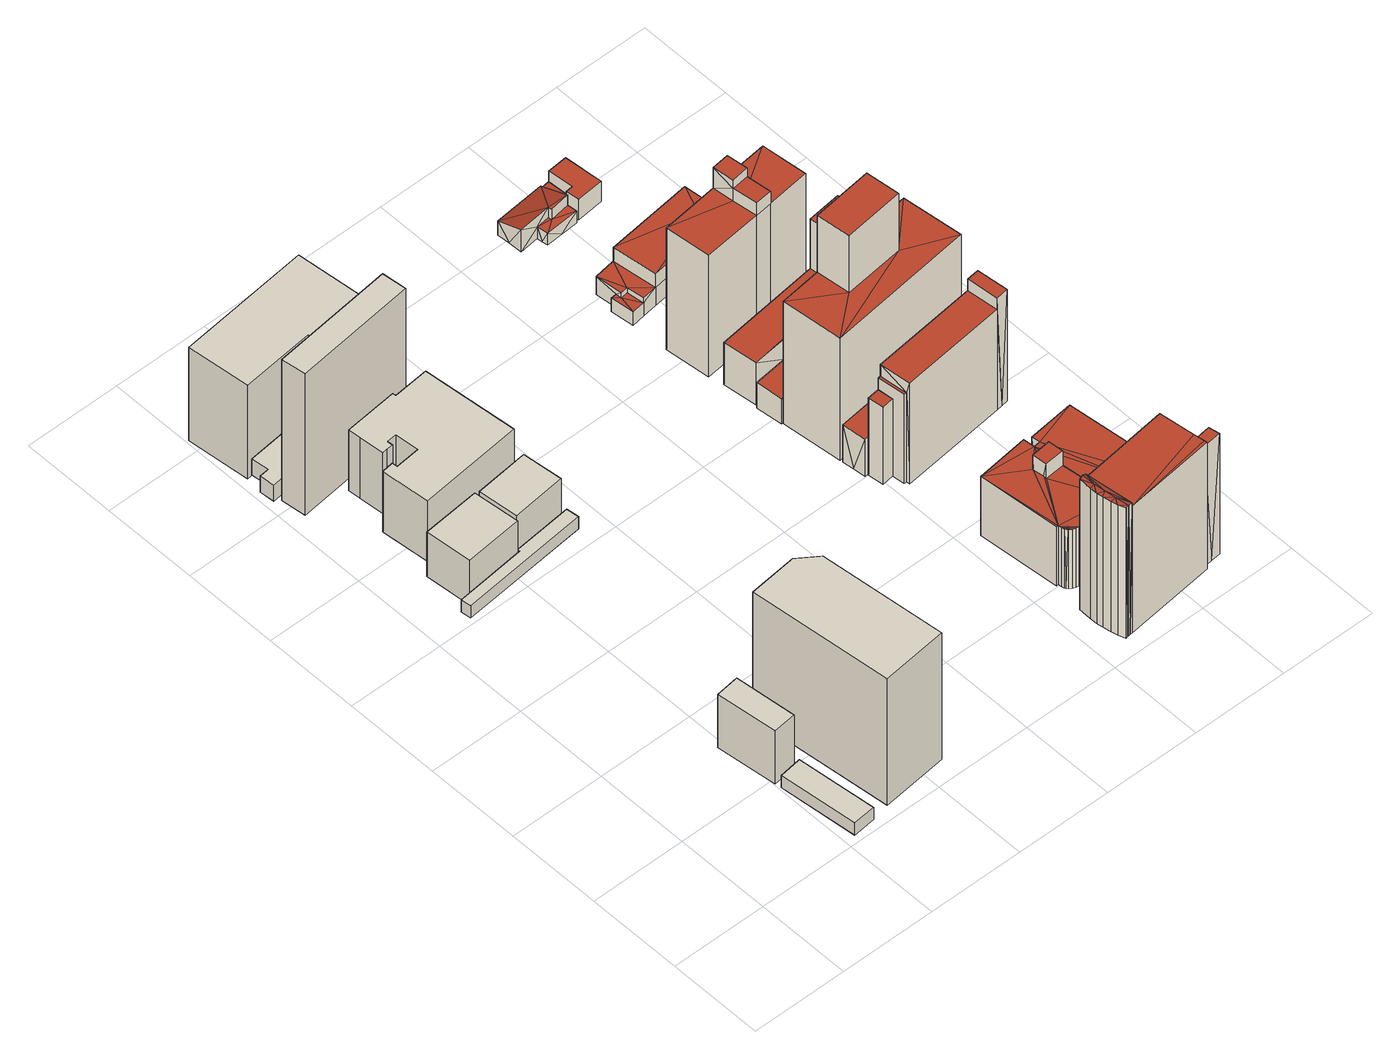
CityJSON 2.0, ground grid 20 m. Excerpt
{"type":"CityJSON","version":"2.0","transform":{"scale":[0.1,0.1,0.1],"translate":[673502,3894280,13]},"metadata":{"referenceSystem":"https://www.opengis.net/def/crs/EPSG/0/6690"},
"CityObjects":{
"building1":{"type":"Building","attributes":{"class":"3003","usage":"411","measuredHeight":4,"storeysAboveGround":1,"BuildingDetailAttribute.totalFloorArea":78.39,"BuildingDetailAttribute.buildingFootprintArea":78.39,"BuildingDetailAttribute.buildingRoofEdgeArea":78.39,"BuildingDetailAttribute.urbanPlanType":"21","BuildingDetailAttribute.landUseType":"211","BuildingDetailAttribute.surveyYear":2021,"BuildingIDAttribute.prefecture":"23","BuildingIDAttribute.city":"23106"},"address":[{"country":"日本","locality":"愛知県名古屋市"}],"geometry":[{"type":"Solid","lod":"1","boundaries":[[[[0,1,2,3]],[[2,4,5,3]],[[1,6,4,2]],[[0,7,6,1]],[[3,5,7,0]],[[4,6,7,5]]]]}]},
"building2":{"type":"Building","attributes":{"class":"3002","usage":"411","measuredHeight":14.2,"storeysAboveGround":4,"BuildingDetailAttribute.totalFloorArea":249.7,"BuildingDetailAttribute.buildingFootprintArea":62.43,"BuildingDetailAttribute.buildingRoofEdgeArea":62.43,"BuildingDetailAttribute.urbanPlanType":"21","BuildingDetailAttribute.landUseType":"211","BuildingDetailAttribute.surveyYear":2021,"BuildingIDAttribute.prefecture":"23","BuildingIDAttribute.city":"23106"},"address":[{"country":"日本","locality":"愛知県名古屋市"}],"geometry":[{"type":"Solid","lod":"1","boundaries":[[[[8,9,10,11]],[[10,12,13,11]],[[9,14,12,10]],[[8,15,14,9]],[[11,13,15,8]],[[12,14,15,13]]]]}]},
"building3":{"type":"Building","attributes":{"class":"3002","usage":"401","measuredHeight":40.4,"storeysAboveGround":11,"BuildingDetailAttribute.totalFloorArea":4493.23,"BuildingDetailAttribute.buildingFootprintArea":408.48,"BuildingDetailAttribute.buildingRoofEdgeArea":408.48,"BuildingDetailAttribute.urbanPlanType":"21","BuildingDetailAttribute.landUseType":"212","BuildingDetailAttribute.surveyYear":2021,"BuildingIDAttribute.prefecture":"23","BuildingIDAttribute.city":"23106"},"address":[{"country":"日本","locality":"愛知県名古屋市"}],"geometry":[{"type":"Solid","lod":"1","boundaries":[[[[16,17,18,19,20]],[[19,21,22,20]],[[18,23,21,19]],[[17,24,23,18]],[[16,25,24,17]],[[20,22,25,16]],[[21,23,24,25,22]]]]}]},
"building4":{"type":"Building","attributes":{"class":"3001","usage":"401","measuredHeight":12.1,"storeysAboveGround":3,"BuildingDetailAttribute.totalFloorArea":344.6,"BuildingDetailAttribute.buildingFootprintArea":114.87,"BuildingDetailAttribute.buildingRoofEdgeArea":114.87,"BuildingDetailAttribute.urbanPlanType":"21","BuildingDetailAttribute.landUseType":"212","BuildingDetailAttribute.surveyYear":2021,"BuildingIDAttribute.prefecture":"23","BuildingIDAttribute.city":"23106"},"address":[{"country":"日本","locality":"愛知県名古屋市"}],"geometry":[{"type":"Solid","lod":"1","boundaries":[[[[26,27,28,29]],[[28,30,31,29]],[[27,32,30,28]],[[26,33,32,27]],[[29,31,33,26]],[[30,32,33,31]]]]}]},
"building5":{"type":"Building","attributes":{"class":"3001","usage":"401","measuredHeight":10.6,"storeysAboveGround":1,"BuildingDetailAttribute.totalFloorArea":64.48,"BuildingDetailAttribute.buildingFootprintArea":64.48,"BuildingDetailAttribute.buildingRoofEdgeArea":64.48,"BuildingDetailAttribute.urbanPlanType":"21","BuildingDetailAttribute.landUseType":"212","BuildingDetailAttribute.surveyYear":2021,"BuildingIDAttribute.prefecture":"23","BuildingIDAttribute.city":"23106"},"address":[{"country":"日本","locality":"愛知県名古屋市"}],"geometry":[{"type":"Solid","lod":"1","boundaries":[[[[34,35,36,37,38,39]],[[38,40,41,39]],[[37,42,40,38]],[[36,43,42,37]],[[35,44,43,36]],[[34,45,44,35]],[[39,41,45,34]],[[40,42,43,44,45,41]]]]}]},
"building6":{"type":"Building","attributes":{"class":"3001","usage":"401","measuredHeight":27,"storeysAboveGround":1,"BuildingDetailAttribute.totalFloorArea":101.05,"BuildingDetailAttribute.buildingFootprintArea":101.05,"BuildingDetailAttribute.buildingRoofEdgeArea":101.05,"BuildingDetailAttribute.urbanPlanType":"21","BuildingDetailAttribute.landUseType":"212","BuildingDetailAttribute.surveyYear":2021,"BuildingIDAttribute.prefecture":"23","BuildingIDAttribute.city":"23106"},"address":[{"country":"日本","locality":"愛知県名古屋市"}],"geometry":[{"type":"Solid","lod":"1","boundaries":[[[[46,47,48,49,50,51]],[[50,52,53,51]],[[49,54,52,50]],[[48,55,54,49]],[[47,56,55,48]],[[46,57,56,47]],[[51,53,57,46]],[[52,54,55,56,57,53]]]]}]},
"building7":{"type":"Building","attributes":{"class":"9999","usage":"401","measuredHeight":35.1,"storeysAboveGround":9,"BuildingDetailAttribute.totalFloorArea":1192.25,"BuildingDetailAttribute.buildingFootprintArea":132.47,"BuildingDetailAttribute.buildingRoofEdgeArea":-9999,"BuildingDetailAttribute.urbanPlanType":"21","BuildingDetailAttribute.landUseType":"212","BuildingDetailAttribute.surveyYear":2021,"BuildingIDAttribute.prefecture":"23","BuildingIDAttribute.city":"23106"},"address":[{"country":"日本","locality":"愛知県名古屋市中区丸の内三丁目４０７"}],"geometry":[{"type":"Solid","lod":"1","boundaries":[[[[58,59,60,61]],[[60,62,63,61]],[[59,64,62,60]],[[58,65,64,59]],[[61,63,65,58]],[[62,64,65,63]]]]}]},
"building8":{"type":"Building","attributes":{"class":"3002","usage":"421","measuredHeight":19.1,"storeysAboveGround":3,"BuildingDetailAttribute.totalFloorArea":1166.87,"BuildingDetailAttribute.buildingFootprintArea":388.96,"BuildingDetailAttribute.buildingRoofEdgeArea":388.96,"BuildingDetailAttribute.urbanPlanType":"21","BuildingDetailAttribute.landUseType":"214","BuildingDetailAttribute.surveyYear":2021,"BuildingIDAttribute.prefecture":"23","BuildingIDAttribute.city":"23106"},"address":[{"country":"日本","locality":"愛知県名古屋市"}],"geometry":[{"type":"Solid","lod":"1","boundaries":[[[[66,67,68,69,70,71,72,73,74,75,76,77,78,79,80,81]],[[80,82,83,81]],[[79,84,82,80]],[[78,85,84,79]],[[77,86,85,78]],[[76,87,86,77]],[[75,88,87,76]],[[74,89,88,75]],[[73,90,89,74]],[[72,91,90,73]],[[71,92,91,72]],[[70,93,92,71]],[[69,94,93,70]],[[68,95,94,69]],[[67,96,95,68]],[[66,97,96,67]],[[81,83,97,66]],[[82,84,85,86,87,88,89,90,91,92,93,94,95,96,97,83]]]]}]},
"building9":{"type":"Building","attributes":{"class":"3002","usage":"401","measuredHeight":12.9,"storeysAboveGround":3,"BuildingDetailAttribute.totalFloorArea":282.99,"BuildingDetailAttribute.buildingFootprintArea":94.33,"BuildingDetailAttribute.buildingRoofEdgeArea":94.33,"BuildingDetailAttribute.urbanPlanType":"21","BuildingDetailAttribute.landUseType":"212","BuildingDetailAttribute.surveyYear":2021,"BuildingIDAttribute.prefecture":"23","BuildingIDAttribute.city":"23106"},"address":[{"country":"日本","locality":"愛知県名古屋市"}],"geometry":[{"type":"Solid","lod":"1","boundaries":[[[[98,99,100,101]],[[100,102,103,101]],[[99,104,102,100]],[[98,105,104,99]],[[101,103,105,98]],[[102,104,105,103]]]]}]},
"building10":{"type":"Building","attributes":{"class":"3002","usage":"401","measuredHeight":28.2,"storeysAboveGround":7,"BuildingDetailAttribute.totalFloorArea":3164.53,"BuildingDetailAttribute.buildingFootprintArea":452.08,"BuildingDetailAttribute.buildingRoofEdgeArea":452.08,"BuildingDetailAttribute.urbanPlanType":"21","BuildingDetailAttribute.landUseType":"212","BuildingDetailAttribute.surveyYear":2021,"BuildingIDAttribute.prefecture":"23","BuildingIDAttribute.city":"23106"},"address":[{"country":"日本","locality":"愛知県名古屋市"}],"geometry":[{"type":"Solid","lod":"1","boundaries":[[[[106,107,108,109,110,111]],[[110,112,113,111]],[[109,114,112,110]],[[108,115,114,109]],[[107,116,115,108]],[[106,117,116,107]],[[111,113,117,106]],[[112,114,115,116,117,113]]]]}]},
"building11":{"type":"Building","attributes":{"class":"3001","usage":"461","measuredHeight":19.1,"storeysAboveGround":9999,"BuildingDetailAttribute.totalFloorArea":-9999,"BuildingDetailAttribute.buildingFootprintArea":-9999,"BuildingDetailAttribute.buildingRoofEdgeArea":9.58,"BuildingDetailAttribute.urbanPlanType":"21","BuildingDetailAttribute.landUseType":"211","BuildingDetailAttribute.surveyYear":2021,"BuildingIDAttribute.prefecture":"23","BuildingIDAttribute.city":"23106"},"geometry":[{"type":"Solid","lod":"2","boundaries":[[[[118,119,120,121,122,123]],[[120,124,121]],[[122,121,125]],[[121,124,125]],[[124,120,119,126]],[[126,119,118,127]],[[122,125,123]],[[118,123,127]],[[123,125,127]],[[124,126,127,125]]]],"semantics":{"surfaces":[{"type":"GroundSurface"},{"type":"WallSurface"},{"type":"RoofSurface"}],"values":[[0,1,1,1,1,1,1,1,1,2]]}}]},
"building12":{"type":"Building","attributes":{"class":"3002","usage":"401","measuredHeight":32.5,"storeysAboveGround":10,"BuildingDetailAttribute.totalFloorArea":2226.96,"BuildingDetailAttribute.buildingFootprintArea":222.7,"BuildingDetailAttribute.buildingRoofEdgeArea":222.7,"BuildingDetailAttribute.urbanPlanType":"21","BuildingDetailAttribute.landUseType":"212","BuildingDetailAttribute.surveyYear":2021,"BuildingIDAttribute.prefecture":"23","BuildingIDAttribute.city":"23106"},"address":[{"country":"日本","locality":"愛知県名古屋市中区丸の内三丁目６３９"}],"geometry":[{"type":"Solid","lod":"2","boundaries":[[[[128,129,130,131,132,133,134,135,136,137,138,139,140,141,142,143,144,145,146,147,148,149]],[[130,150,151]],[[130,129,150]],[[152,131,130]],[[152,130,151]],[[150,129,128,153]],[[132,131,152]],[[154,133,132]],[[154,132,152]],[[155,156,151,150]],[[140,157,141]],[[141,157,156]],[[155,141,156]],[[142,141,155]],[[142,155,158,143]],[[139,159,157,140]],[[143,158,160,144]],[[160,158,161]],[[162,163,149]],[[148,162,149]],[[128,149,153]],[[149,163,153]],[[160,161,163,162]],[[144,160,164,145]],[[147,146,165]],[[162,148,147]],[[162,147,165]],[[145,164,165,146]],[[138,166,159,139]],[[137,167,166,138]],[[167,137,136,168]],[[168,136,135,169]],[[169,135,134,170]],[[170,134,133,154]],[[171,152,151]],[[172,171,151]],[[156,172,151]],[[173,172,156]],[[157,173,156]],[[155,150,161,158]],[[161,150,163]],[[163,150,153]],[[160,162,165,164]],[[173,167,172]],[[159,173,157]],[[172,168,171]],[[159,166,173]],[[166,167,173]],[[171,170,152]],[[167,168,172]],[[170,154,152]],[[168,169,171]],[[169,170,171]]]],"semantics":{"surfaces":[{"type":"GroundSurface"},{"type":"WallSurface"},{"type":"RoofSurface"}],"values":[[0,1,1,1,1,1,1,1,1,1,1,1,1,1,1,1,1,1,1,1,1,1,1,1,1,1,1,1,1,1,1,1,1,1,2,2,2,2,2,2,2,2,2,2,2,2,2,2,2,2,2,2,2]]}}]},
"building13":{"type":"Building","attributes":{"class":"3002","usage":"422","measuredHeight":18.2,"storeysAboveGround":4,"BuildingDetailAttribute.totalFloorArea":1884.8,"BuildingDetailAttribute.buildingFootprintArea":471.2,"BuildingDetailAttribute.buildingRoofEdgeArea":471.2,"BuildingDetailAttribute.urbanPlanType":"21","BuildingDetailAttribute.landUseType":"214","BuildingDetailAttribute.surveyYear":2021,"BuildingIDAttribute.prefecture":"23","BuildingIDAttribute.city":"23106"},"address":[{"country":"日本","locality":"愛知県名古屋市"}],"geometry":[{"type":"Solid","lod":"2","boundaries":[[[[174,175,176,177,178,179,180,181,182,183,184,185,186,187,188,189,190,191,192,193,194,195,196,197,198,199,200,201]],[[202,203,204]],[[205,204,206]],[[204,203,206]],[[207,208,209]],[[203,202,207,209]],[[209,208,210,211]],[[205,206,211,210]],[[212,199,198,213]],[[197,214,213,198]],[[215,174,201,216]],[[216,201,200,217]],[[214,197,196,218]],[[194,219,195]],[[196,195,218]],[[195,219,218]],[[193,220,219,194]],[[192,191,221]],[[220,193,192]],[[220,192,221]],[[189,222,190]],[[191,190,221]],[[190,222,221]],[[188,223,222,189]],[[187,224,223,188]],[[224,187,186,225]],[[225,186,185,226]],[[226,185,184,227]],[[227,184,183,228]],[[182,181,229]],[[228,183,182]],[[228,182,229]],[[229,181,180,230]],[[230,180,179,231]],[[231,179,178,232]],[[232,178,177,233]],[[233,177,176,234]],[[175,235,234,176]],[[235,175,174,215]],[[212,236,217]],[[199,212,217,200]],[[203,209,211,206]],[[214,236,213]],[[236,212,213]],[[223,224,222]],[[224,225,226]],[[226,227,232]],[[227,228,230]],[[228,229,230]],[[227,230,231]],[[227,231,232]],[[220,221,219]],[[232,233,234,235]],[[226,232,235]],[[221,214,218,219]],[[221,222,236]],[[235,215,236]],[[215,216,217]],[[236,215,217]],[[221,236,214]],[[222,235,236]],[[224,226,202]],[[202,226,207]],[[224,202,222]],[[202,204,222]],[[207,226,208]],[[208,226,235]],[[222,210,235]],[[210,208,235]],[[222,204,205]],[[222,205,210]]]],"semantics":{"surfaces":[{"type":"GroundSurface"},{"type":"WallSurface"},{"type":"RoofSurface"}],"values":[[0,1,1,1,1,1,1,1,1,1,1,1,1,1,1,1,1,1,1,1,1,1,1,1,1,1,1,1,1,1,1,1,1,1,1,1,1,1,1,1,1,2,2,2,2,2,2,2,2,2,2,2,2,2,2,2,2,2,2,2,2,2,2,2,2,2,2,2,2,2,2]]}}]},
"building14":{"type":"Building","attributes":{"class":"3001","usage":"402","measuredHeight":6.3,"storeysAboveGround":3,"BuildingDetailAttribute.totalFloorArea":244.67,"BuildingDetailAttribute.buildingFootprintArea":81.56,"BuildingDetailAttribute.buildingRoofEdgeArea":81.56,"BuildingDetailAttribute.urbanPlanType":"21","BuildingDetailAttribute.landUseType":"212","BuildingDetailAttribute.surveyYear":2021,"BuildingIDAttribute.prefecture":"23","BuildingIDAttribute.city":"23106"},"address":[{"country":"日本","locality":"愛知県名古屋市"}],"geometry":[{"type":"Solid","lod":"2","boundaries":[[[[237,238,239,240,241]],[[239,242,243,240]],[[242,239,238,244]],[[237,241,245]],[[244,238,237]],[[244,237,245]],[[240,243,245,241]],[[242,244,245,243]]]],"semantics":{"surfaces":[{"type":"GroundSurface"},{"type":"WallSurface"},{"type":"RoofSurface"}],"values":[[0,1,1,1,1,1,1,2]]}}]},
"building15":{"type":"Building","attributes":{"name":"名古屋大津町郵便局","class":"3002","usage":"414","measuredHeight":27.7,"storeysAboveGround":8,"BuildingDetailAttribute.totalFloorArea":1282.41,"BuildingDetailAttribute.buildingFootprintArea":160.3,"BuildingDetailAttribute.buildingRoofEdgeArea":160.3,"BuildingDetailAttribute.urbanPlanType":"21","BuildingDetailAttribute.landUseType":"211","BuildingDetailAttribute.surveyYear":2021,"BuildingIDAttribute.prefecture":"23","BuildingIDAttribute.city":"23106"},"address":[{"country":"日本","locality":"愛知県名古屋市"}],"geometry":[{"type":"Solid","lod":"2","boundaries":[[[[246,247,248,249,250,251,252,253,254,255,256]],[[257,258,253]],[[252,257,253]],[[254,253,259]],[[253,258,259]],[[259,260,261]],[[254,259,261,255]],[[251,262,257,252]],[[263,249,248]],[[263,248,264]],[[258,257,263]],[[258,263,264]],[[264,248,247,265]],[[246,256,266]],[[267,246,266]],[[267,265,246]],[[265,247,246]],[[255,261,266,256]],[[260,259,265,267]],[[262,251,250,268]],[[268,250,249,263]],[[258,264,265,259]],[[260,267,266,261]],[[262,268,263,257]]]],"semantics":{"surfaces":[{"type":"GroundSurface"},{"type":"WallSurface"},{"type":"RoofSurface"}],"values":[[0,1,1,1,1,1,1,1,1,1,1,1,1,1,1,1,1,1,1,1,1,2,2,2]]}}]},
"building16":{"type":"Building","attributes":{"class":"9999","usage":"461","measuredHeight":-9999,"storeysAboveGround":9999,"BuildingDetailAttribute.totalFloorArea":-9999,"BuildingDetailAttribute.buildingFootprintArea":-9999,"BuildingDetailAttribute.buildingRoofEdgeArea":157.48,"BuildingDetailAttribute.urbanPlanType":"99","BuildingDetailAttribute.landUseType":"231","BuildingDetailAttribute.surveyYear":2021,"BuildingIDAttribute.prefecture":"23","BuildingIDAttribute.city":"23106"},"children":["building16-1","building16-2"]},
"building16-1":{"type":"BuildingPart","attributes":{"usage":"402","measuredHeight":10.8,"storeysAboveGround":3,"BuildingDetailAttribute.totalFloorArea":472.43,"BuildingDetailAttribute.buildingFootprintArea":157.48,"BuildingDetailAttribute.buildingRoofEdgeArea":157.48,"BuildingDetailAttribute.urbanPlanType":"21","BuildingDetailAttribute.landUseType":"212","BuildingDetailAttribute.surveyYear":2021,"BuildingIDAttribute.prefecture":"23","BuildingIDAttribute.city":"23106"},"parents":["building16"],"geometry":[{"type":"Solid","lod":"2","boundaries":[[[[269,270,271,272,273]],[[271,274,275,272]],[[274,271,270,276]],[[269,273,277]],[[276,270,269]],[[276,269,277]],[[272,275,277,273]],[[274,276,277,275]]]],"semantics":{"surfaces":[{"type":"GroundSurface"},{"type":"WallSurface"},{"type":"RoofSurface"}],"values":[[0,1,1,1,1,1,1,2]]}}]},
"building16-2":{"type":"BuildingPart","attributes":{"usage":"402","measuredHeight":9.2,"storeysAboveGround":3,"BuildingDetailAttribute.totalFloorArea":472.43,"BuildingDetailAttribute.buildingFootprintArea":157.48,"BuildingDetailAttribute.buildingRoofEdgeArea":157.48,"BuildingDetailAttribute.urbanPlanType":"21","BuildingDetailAttribute.landUseType":"212","BuildingDetailAttribute.surveyYear":2021,"BuildingIDAttribute.prefecture":"23","BuildingIDAttribute.city":"23106"},"parents":["building16"],"geometry":[{"type":"Solid","lod":"2","boundaries":[[[[278,279,280,281,282,283]],[[280,284,281]],[[282,281,285]],[[281,284,285]],[[279,278,286]],[[284,280,279]],[[284,279,286]],[[286,278,283,287]],[[282,285,287,283]],[[284,286,287,285]]]],"semantics":{"surfaces":[{"type":"GroundSurface"},{"type":"WallSurface"},{"type":"RoofSurface"}],"values":[[0,1,1,1,1,1,1,1,1,2]]}}]},
"building17":{"type":"Building","attributes":{"class":"3002","usage":"401","measuredHeight":44.4,"storeysAboveGround":10,"BuildingDetailAttribute.totalFloorArea":3943.81,"BuildingDetailAttribute.buildingFootprintArea":394.38,"BuildingDetailAttribute.buildingRoofEdgeArea":394.38,"BuildingDetailAttribute.urbanPlanType":"21","BuildingDetailAttribute.landUseType":"212","BuildingDetailAttribute.surveyYear":2021,"BuildingIDAttribute.prefecture":"23","BuildingIDAttribute.city":"23106"},"address":[{"country":"日本","locality":"愛知県名古屋市"}],"geometry":[{"type":"Solid","lod":"2","boundaries":[[[[288,289,290,291,292,293,294,295]],[[291,296,292]],[[293,292,297]],[[292,296,297]],[[294,298,295]],[[288,295,299]],[[295,298,299]],[[297,300,301,298]],[[293,297,298,294]],[[296,291,290,302]],[[302,290,289,303]],[[288,299,303,289]],[[300,297,304,305]],[[305,304,306,307]],[[298,301,307,306]],[[299,306,303]],[[304,302,306]],[[297,296,304]],[[296,302,304]],[[298,306,299]],[[306,302,303]],[[300,305,307,301]]]],"semantics":{"surfaces":[{"type":"GroundSurface"},{"type":"WallSurface"},{"type":"RoofSurface"}],"values":[[0,1,1,1,1,1,1,1,1,1,1,1,1,1,1,2,2,2,2,2,2,2]]}}]},
"building18":{"type":"Building","attributes":{"class":"3002","usage":"401","measuredHeight":35.3,"storeysAboveGround":11,"BuildingDetailAttribute.totalFloorArea":2592.59,"BuildingDetailAttribute.buildingFootprintArea":235.69,"BuildingDetailAttribute.buildingRoofEdgeArea":235.69,"BuildingDetailAttribute.urbanPlanType":"21","BuildingDetailAttribute.landUseType":"212","BuildingDetailAttribute.surveyYear":2021,"BuildingIDAttribute.prefecture":"23","BuildingIDAttribute.city":"23106"},"address":[{"country":"日本","locality":"愛知県名古屋市"}],"geometry":[{"type":"Solid","lod":"2","boundaries":[[[[308,309,310,311,312,313,314,315]],[[313,316,317,314]],[[318,319,320,316]],[[312,318,316,313]],[[311,321,318,312]],[[322,308,315,323]],[[324,325,322,326]],[[325,309,308,322]],[[327,310,309,325]],[[314,317,323,315]],[[328,329,325,324]],[[319,328,330]],[[318,329,328]],[[319,318,328]],[[321,311,310,327]],[[330,328,331,332]],[[333,331,326,322]],[[316,320,331,333]],[[331,320,332]],[[333,322,323,317]],[[316,333,317]],[[328,324,326,331]],[[319,330,332,320]],[[321,327,325,329]],[[318,321,329]]]],"semantics":{"surfaces":[{"type":"GroundSurface"},{"type":"WallSurface"},{"type":"RoofSurface"}],"values":[[0,1,1,1,1,1,1,1,1,1,1,1,1,1,1,1,1,1,1,2,2,2,2,2,2]]}}]},
"building19":{"type":"Building","attributes":{"class":"3001","usage":"402","measuredHeight":22.8,"storeysAboveGround":3,"BuildingDetailAttribute.totalFloorArea":620.7,"BuildingDetailAttribute.buildingFootprintArea":206.9,"BuildingDetailAttribute.buildingRoofEdgeArea":206.9,"BuildingDetailAttribute.urbanPlanType":"21","BuildingDetailAttribute.landUseType":"212","BuildingDetailAttribute.surveyYear":2021,"BuildingIDAttribute.prefecture":"23","BuildingIDAttribute.city":"23106"},"address":[{"country":"日本","locality":"愛知県名古屋市"}],"geometry":[{"type":"Solid","lod":"2","boundaries":[[[[334,335,336,337,338,339,340,341,342]],[[338,343,344,339]],[[344,345,346]],[[339,344,340]],[[340,344,346]],[[343,338,337,347]],[[336,335,348]],[[347,337,336]],[[347,336,348]],[[334,349,348,335]],[[342,350,349,334]],[[345,344,351,352]],[[352,351,353,354]],[[340,346,341]],[[341,346,350]],[[353,350,354]],[[350,346,354]],[[342,341,350]],[[343,347,351,344]],[[351,347,348]],[[349,353,348]],[[350,353,349]],[[353,351,348]],[[345,352,354,346]]]],"semantics":{"surfaces":[{"type":"GroundSurface"},{"type":"WallSurface"},{"type":"RoofSurface"}],"values":[[0,1,1,1,1,1,1,1,1,1,1,1,1,1,1,1,1,1,2,2,2,2,2,2]]}}]},
"building20":{"type":"Building","attributes":{"class":"3002","usage":"401","measuredHeight":7.9,"storeysAboveGround":2,"BuildingDetailAttribute.totalFloorArea":417.48,"BuildingDetailAttribute.buildingFootprintArea":208.74,"BuildingDetailAttribute.buildingRoofEdgeArea":208.74,"BuildingDetailAttribute.urbanPlanType":"21","BuildingDetailAttribute.landUseType":"212","BuildingDetailAttribute.surveyYear":2021,"BuildingIDAttribute.prefecture":"23","BuildingIDAttribute.city":"23106"},"address":[{"country":"日本","locality":"愛知県名古屋市"}],"geometry":[{"type":"Solid","lod":"2","boundaries":[[[[355,356,357,358,359,360,361,362,363,364,365,366,367]],[[361,368,369,362]],[[368,361,360,370]],[[370,360,359,371]],[[371,359,358,372]],[[373,371,372]],[[374,372,375,376]],[[372,358,357,375]],[[356,355,377]],[[375,357,356]],[[375,356,377]],[[363,378,379,364]],[[379,380,381]],[[364,379,365]],[[365,379,381]],[[365,381,382,366]],[[382,381,383]],[[366,382,367]],[[355,367,377]],[[367,382,377]],[[384,385,376,375]],[[385,384,382,383]],[[380,379,372,374]],[[369,386,387]],[[378,369,387]],[[378,363,362,369]],[[387,386,388,389]],[[389,388,371,373]],[[368,370,386]],[[369,368,386]],[[386,370,371]],[[388,386,371]],[[379,389,372]],[[378,387,389]],[[378,389,379]],[[389,373,372]],[[380,374,385]],[[380,385,381]],[[381,385,383]],[[385,374,376]],[[384,375,377,382]]]],"semantics":{"surfaces":[{"type":"GroundSurface"},{"type":"WallSurface"},{"type":"RoofSurface"}],"values":[[0,1,1,1,1,1,1,1,1,1,1,1,1,1,1,1,1,1,1,1,1,1,1,1,1,1,1,1,2,2,2,2,2,2,2,2,2,2,2,2,2]]}}]},
"building21":{"type":"Building","attributes":{"class":"9999","usage":"461","measuredHeight":-9999,"storeysAboveGround":9999,"BuildingDetailAttribute.totalFloorArea":-9999,"BuildingDetailAttribute.buildingFootprintArea":-9999,"BuildingDetailAttribute.buildingRoofEdgeArea":140.69,"BuildingDetailAttribute.urbanPlanType":"99","BuildingDetailAttribute.landUseType":"231","BuildingDetailAttribute.surveyYear":2021,"BuildingIDAttribute.prefecture":"23","BuildingIDAttribute.city":"23106"},"children":["building21-1","building21-2"]},
"building21-1":{"type":"BuildingPart","attributes":{"usage":"402","measuredHeight":5.4,"storeysAboveGround":1,"BuildingDetailAttribute.totalFloorArea":140.69,"BuildingDetailAttribute.buildingFootprintArea":140.69,"BuildingDetailAttribute.buildingRoofEdgeArea":140.69,"BuildingDetailAttribute.urbanPlanType":"21","BuildingDetailAttribute.landUseType":"212","BuildingDetailAttribute.surveyYear":2021,"BuildingIDAttribute.prefecture":"23","BuildingIDAttribute.city":"23106"},"parents":["building21"],"geometry":[{"type":"Solid","lod":"2","boundaries":[[[[390,391,392,393,394,395,396,397,398,399,400,401,402,403]],[[404,405,406]],[[406,405,407]],[[401,406,408]],[[402,401,408]],[[408,406,407]],[[402,408,409,403]],[[396,410,404,397]],[[404,410,405]],[[397,404,411,398]],[[395,394,412]],[[410,396,395]],[[410,395,412]],[[413,414,415]],[[412,394,413]],[[412,413,415]],[[413,394,393]],[[415,414,416,417]],[[417,416,408,407]],[[400,399,418]],[[406,401,400]],[[406,400,418]],[[398,411,418,399]],[[392,391,419]],[[413,393,392]],[[413,392,419]],[[390,403,409]],[[419,391,390]],[[419,390,409]],[[415,417,407]],[[410,415,405]],[[405,415,407]],[[410,412,415]],[[404,406,418,411]],[[413,419,416]],[[414,413,416]],[[416,419,409]],[[408,416,409]]]],"semantics":{"surfaces":[{"type":"GroundSurface"},{"type":"WallSurface"},{"type":"RoofSurface"}],"values":[[0,1,1,1,1,1,1,1,1,1,1,1,1,1,1,1,1,1,1,1,1,1,1,1,1,1,1,1,1,2,2,2,2,2,2,2,2,2]]}}]},
"building21-2":{"type":"BuildingPart","attributes":{"usage":"402","measuredHeight":5.1,"storeysAboveGround":1,"BuildingDetailAttribute.totalFloorArea":140.69,"BuildingDetailAttribute.buildingFootprintArea":140.69,"BuildingDetailAttribute.buildingRoofEdgeArea":140.69,"BuildingDetailAttribute.urbanPlanType":"21","BuildingDetailAttribute.landUseType":"212","BuildingDetailAttribute.surveyYear":2021,"BuildingIDAttribute.prefecture":"23","BuildingIDAttribute.city":"23106"},"parents":["building21"],"geometry":[{"type":"Solid","lod":"2","boundaries":[[[[420,421,422,423,424,425,426]],[[427,425,424,428]],[[423,429,428,424]],[[429,423,422,430]],[[430,422,421,431]],[[426,432,420]],[[421,420,431]],[[420,432,431]],[[425,427,432,426]],[[428,429,430,431,432,427]]]],"semantics":{"surfaces":[{"type":"GroundSurface"},{"type":"WallSurface"},{"type":"RoofSurface"}],"values":[[0,1,1,1,1,1,1,1,1,2]]}}]}
},
"vertices":[
[216,7,20],[198,170,20],[245,176,20],[263,12,20],[245,176,50],[263,12,50],[198,170,50],[216,7,50],
[197,184,18],[182,310,18],[231,316,18],[245,189,18],[231,316,150],[245,189,150],[182,310,150],[197,184,150],
[304,23,16],[271,320,16],[372,331,16],[413,301,16],[442,38,16],[413,301,330],[442,38,330],[372,331,330],[271,320,330],[304,23,330],
[100,834,9],[91,930,9],[210,941,9],[220,846,9],[210,941,120],[220,846,120],[91,930,120],[100,834,120],
[78,808,14],[76,829,14],[223,844,14],[222,849,14],[345,861,14],[348,835,14],[345,861,44],[348,835,44],[222,849,44],[223,844,44],[76,829,44],[78,808,44],
[17,1228,10],[14,1259,10],[34,1261,10],[30,1297,10],[172,1312,10],[179,1246,10],[172,1312,50],[179,1246,50],[30,1297,50],[34,1261,50],[14,1259,50],[17,1228,50],
[283,1249,10],[289,1198,10],[34,1169,10],[28,1220,10],[34,1169,361],[28,1220,361],[289,1198,361],[283,1249,361],
[237,1166,9],[311,1173,9],[331,976,9],[115,954,9],[105,1054,9],[129,1057,9],[130,1046,9],[181,1051,9],[176,1100,9],[156,1098,9],[157,1087,9],[143,1086,9],[133,1085,9],[128,1137,9],[126,1162,9],[236,1173,9],[126,1162,160],[236,1173,160],[128,1137,160],[133,1085,160],[143,1086,160],[157,1087,160],[156,1098,160],[176,1100,160],[181,1051,160],[130,1046,160],[129,1057,160],[105,1054,160],[115,954,160],[331,976,160],[311,1173,160],[237,1166,160],
[226,855,11],[217,938,11],[329,950,11],[338,867,11],[329,950,120],[338,867,120],[217,938,120],[226,855,120],
[304,1259,8],[179,1246,8],[172,1312,8],[20,1296,8],[6,1427,8],[283,1457,8],[6,1427,240],[283,1457,240],[20,1296,240],[172,1312,240],[179,1246,240],[304,1259,240],
[816,567,15],[791,564,15],[787,596,15],[800,598,15],[812,599,15],[814,583,15],[787,596,206],[812,599,206],[791,564,206],[816,567,206],
[1061,56,15],[870,34,15],[866,34,15],[861,33,15],[858,33,15],[855,32,15],[849,47,15],[846,61,15],[843,77,15],[841,90,15],[841,106,15],[842,133,15],[851,135,15],[855,135,15],[858,135,15],[1047,158,15],[1057,85,15],[1095,90,15],[1099,67,15],[1079,65,15],[1060,63,15],[1060,59,15],[870,34,329],[870,34,338],[861,33,340],[1061,56,329],[855,32,338],[858,135,329],[858,135,338],[851,135,340],[1047,158,329],[842,133,338],[1057,85,314],[1057,85,329],[1060,63,314],[1060,63,329],[1095,90,314],[1099,67,314],[841,106,338],[841,90,338],[843,77,338],[846,61,338],[849,47,338],[857,60,340],[854,83,340],[851,107,340],
[978,187,14],[966,185,14],[968,155,14],[880,148,14],[877,174,14],[871,175,14],[865,177,14],[860,181,14],[858,184,14],[856,187,14],[855,193,14],[854,199,14],[850,199,14],[834,369,14],[943,382,14],[946,359,14],[953,360,14],[959,360,14],[958,369,14],[957,377,14],[1053,388,14],[1062,306,14],[1072,223,14],[1028,219,14],[1033,174,14],[1013,171,14],[1014,160,14],[981,158,14],[909,322,160],[909,322,196],[926,324,160],[949,326,160],[949,326,196],[912,299,160],[912,292,160],[912,292,196],[952,295,160],[952,295,196],[1013,171,137],[1033,174,137],[1028,219,160],[978,187,160],[981,158,160],[1014,160,160],[1072,223,160],[1053,388,160],[957,377,160],[959,360,160],[946,359,160],[943,382,160],[834,369,160],[850,199,160],[854,199,160],[855,193,160],[856,187,160],[860,181,160],[865,177,160],[871,175,160],[877,174,160],[880,148,160],[968,155,160],[966,185,160],[1008,216,160],
[827,789,12],[760,781,12],[754,836,12],[887,851,12],[893,797,12],[754,836,75],[887,851,75],[760,781,75],[893,797,75],
[1059,561,14],[1046,560,14],[825,535,14],[824,542,14],[819,542,14],[812,599,14],[818,600,14],[928,612,14],[1039,625,14],[1065,628,14],[1072,563,14],[818,600,235],[818,600,263],[1039,625,263],[1039,625,291],[1065,628,291],[812,599,235],[824,542,235],[825,535,263],[1046,560,263],[1072,563,291],[1046,560,291],[819,542,235],
[1035,628,15],[996,624,15],[989,676,15],[1069,686,15],[1075,633,15],[989,676,122],[1069,686,122],[996,624,122],[1075,633,122],
[782,598,14],[779,623,14],[776,648,14],[873,659,14],[970,670,14],[976,621,14],[776,648,106],[970,670,106],[782,598,106],[976,621,106],
[1069,816,13],[1084,690,13],[776,654,13],[762,780,13],[805,785,13],[849,790,13],[975,805,13],[1022,811,13],[762,780,316],[849,790,316],[975,805,316],[1069,816,316],[849,790,457],[975,805,457],[776,654,316],[1084,690,316],[857,720,316],[857,720,457],[983,734,316],[983,734,457],
[899,960,11],[864,956,11],[743,943,11],[733,1037,11],[852,1051,11],[888,1055,11],[978,1065,11],[988,970,11],[888,1055,312],[978,1065,312],[852,1051,312],[852,1051,363],[888,1055,363],[733,1037,312],[899,960,312],[988,970,312],[864,956,342],[864,956,312],[899,960,342],[743,943,312],[857,1007,342],[857,1007,312],[857,1007,363],[893,1011,342],[893,1011,363],[893,1011,312],
[1055,897,13],[1058,874,13],[908,857,13],[757,841,13],[749,912,13],[969,938,13],[1039,946,13],[1043,914,13],[1045,896,13],[749,912,117],[969,938,117],[969,938,240],[1039,946,240],[757,841,117],[1058,874,117],[1055,897,117],[1045,896,117],[977,873,117],[977,873,240],[1047,881,117],[1047,881,240],
[968,1144,9],[953,1143,9],[938,1141,9],[788,1123,9],[757,1119,9],[730,1116,9],[724,1164,9],[736,1165,9],[731,1209,9],[776,1215,9],[957,1236,9],[964,1180,9],[966,1162,9],[724,1164,42],[736,1165,42],[730,1116,42],[757,1119,42],[788,1123,54],[757,1119,54],[788,1123,88],[938,1141,60],[938,1141,88],[968,1144,60],[731,1209,54],[776,1215,54],[776,1215,88],[957,1236,88],[964,1180,60],[964,1180,88],[934,1177,60],[934,1177,88],[737,1153,42],[737,1153,54],[752,1155,42],[752,1155,54],
[783,1349,8],[748,1347,8],[746,1358,8],[745,1370,8],[705,1366,8],[704,1394,8],[702,1421,8],[809,1431,8],[829,1433,8],[832,1389,8],[823,1388,8],[814,1386,8],[816,1372,8],[818,1351,8],[809,1431,36],[809,1431,42],[814,1386,36],[816,1372,62],[816,1372,37],[818,1351,37],[702,1421,42],[829,1433,36],[705,1366,62],[745,1370,37],[773,1373,37],[773,1373,62],[774,1366,37],[774,1366,62],[832,1389,36],[748,1347,37],
[877,1399,8],[881,1359,8],[825,1354,8],[822,1382,8],[837,1383,8],[832,1436,8],[873,1439,8],[832,1436,58],[837,1383,58],[822,1382,58],[825,1354,58],[881,1359,58],[873,1439,58]
]}
